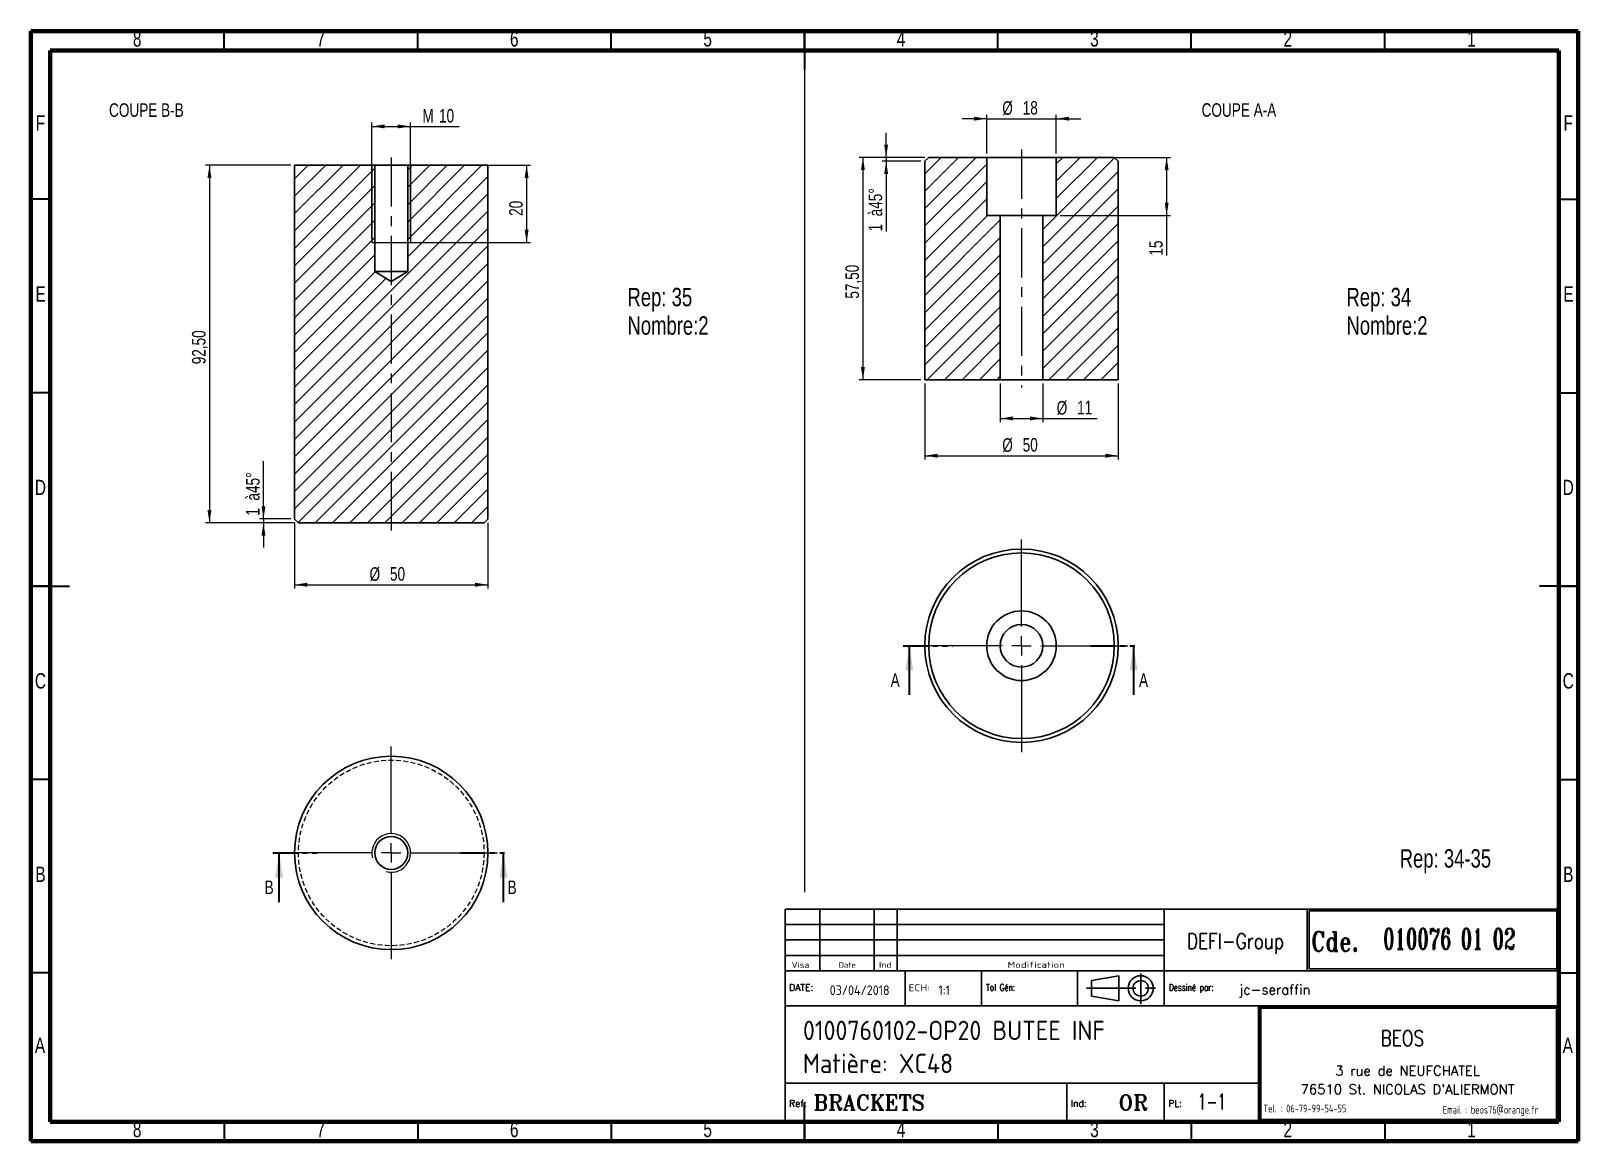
# Model space of a CAD drawing. Header units: millimetres. Extents: x 15 to 415, y 5 to 292.
import ezdxf

# ---------------------------------------------------------------- set-up
doc = ezdxf.new("R2010")
doc.units = ezdxf.units.MM
for name, pattern in [('CENTERX2', [20.32, 12.7, -2.54, 2.54, -2.54]), ('HIDDEN', [1.905, 1.27, -0.635]), ('PHANTOM', [12.7, 6.35, -1.27, 1.27, -1.27, 1.27, -1.27])]:
    doc.linetypes.add(name, pattern=pattern)
doc.layers.add('DIMENSIONS', color=176, linetype='Continuous')
doc.styles.add('SLDTEXTSTYLE0', font='TXT', dxfattribs={"width": 0.75})
doc.styles.add('SLDTEXTSTYLE1', font='ISOCP')
doc.styles.add('SLDTEXTSTYLE10', font='ISOCP', dxfattribs={"width": 1.147311})
doc.styles.add('SLDTEXTSTYLE11', font='ISOCP', dxfattribs={"width": 1.385904})
doc.styles.add('SLDTEXTSTYLE12', font='ISOCP', dxfattribs={"width": 1.246461})
doc.styles.add('SLDTEXTSTYLE13', font='ROMAND')
doc.styles.add('SLDTEXTSTYLE2', font='ROMANT', dxfattribs={"width": 0.8})
doc.styles.add('SLDTEXTSTYLE3', font='ISOCP', dxfattribs={"width": 0.8})
doc.styles.add('SLDTEXTSTYLE4', font='ROMANS', dxfattribs={"width": 0.8})
doc.styles.add('SLDTEXTSTYLE5', font='ROMANT')
doc.styles.add('SLDTEXTSTYLE6', font='ROMANS')
doc.styles.add('SLDTEXTSTYLE7', font='ROMANT', dxfattribs={"width": 0.65})
doc.styles.add('SLDTEXTSTYLE8', font='ISOCP', dxfattribs={"width": 1.446157})
doc.styles.add('SLDTEXTSTYLE9', font='ISOCP', dxfattribs={"width": 1.294402})
doc.dimstyles.new('SLDDIMSTYLE0', dxfattribs={"dimtxt": 3.5, "dimasz": 3.302, "dimexe": 0, "dimexo": 0.0625, "dimgap": 0.875, "dimtad": 1, "dimrnd": 1e-09, "dimzin": 12, "dimdsep": 46, "dimtxsty": 'SLDTEXTSTYLE0', "dimsah": 1, "dimcen": 0.09, "dimadec": 0, "dimazin": 3, "dimtfac": 1, "dimtofl": 0, "dimtmove": 0, "dimatfit": 3, "dimfxl": 1, "dimfrac": 2, "dimtolj": 1, "dimtzin": 12, "dimarcsym": 0})
doc.dimstyles.new('SLDDIMSTYLE1', dxfattribs={"dimtxt": 3.5, "dimasz": 3.302, "dimexe": 0, "dimexo": 0.0625, "dimgap": 0.875, "dimtad": 1, "dimrnd": 1e-09, "dimzin": 12, "dimdsep": 46, "dimtxsty": 'SLDTEXTSTYLE0', "dimsah": 1, "dimcen": 0.09, "dimadec": 0, "dimazin": 3, "dimtfac": 1, "dimtmove": 0, "dimatfit": 0, "dimfxl": 1, "dimfrac": 2, "dimtolj": 1, "dimtzin": 12, "dimarcsym": 0})

# ---------------------------------------------------------------- blocks, each defined once
blk = doc.blocks.new('SW_NOTE_0')
at = {"color": 0, "linetype": 'Continuous', "lineweight": 0, "char_height": 4.763, "attachment_point": 1, "style": 'SLDTEXTSTYLE0'}
for s, insert in [('Rep: 34', (0, 6.14)), ('Nombre:2', (0, -1.21))]:
    blk.add_mtext(s, dxfattribs=dict(at, insert=insert))
blk = doc.blocks.new('SW_NOTE_1')
at = {"color": 0, "linetype": 'Continuous', "lineweight": 0, "char_height": 4.763, "attachment_point": 1, "style": 'SLDTEXTSTYLE0'}
for s, insert in [('Rep: 35', (0, 6.14)), ('Nombre:2', (0, -1.21))]:
    blk.add_mtext(s, dxfattribs=dict(at, insert=insert))
blk = doc.blocks.new('SW_CENTERMARKSYMBOL_0')
at = {"color": 0, "linetype": 'Continuous', "lineweight": 0}
for p, q in [((0, 5), (0, 27.5)), ((-5, 0), (-27.5, 0)), ((0, 0), (-2.5, 0)), ((0, 0), (0, 2.5)), ((0, 0), (0, -2.5)), ((0, 0), (2.5, 0)), ((5, 0), (27.5, 0)), ((0, -5), (0, -27.5))]:
    blk.add_line(p, q, dxfattribs=at)
blk = doc.blocks.new('_D')
at = {"color": 7, "linetype": 'Continuous', "lineweight": 18}
for p, q in [((263.11, 259.34), (309.63, 259.34)), ((308.63, 259.34), (308.63, 244.34)), ((281.11, 244.34), (309.63, 244.34)), ((308.63, 244.34), (308.63, 233.93))]:
    blk.add_line(p, q, dxfattribs=at)
for points in [[(308.63, 259.34), (308.13, 256.04), (309.14, 256.04)], [(308.63, 244.34), (309.14, 247.64), (308.13, 247.64)]]:
    blk.add_solid(points, dxfattribs=at)
at = {"color": 7, "linetype": 'Continuous', "lineweight": 18, "insert": (304.12, 233.93), "char_height": 3.5, "attachment_point": 1, "rotation": 90, "style": 'SLDTEXTSTYLE0'}
blk.add_mtext('15', dxfattribs=at)
blk = doc.blocks.new('_D_1')
at = {"color": 7, "linetype": 'Continuous', "lineweight": 18}
for p, q in [((262.11, 269.34), (255.76, 269.34)), ((262.11, 260.34), (262.11, 270.34)), ((262.11, 269.34), (280.11, 269.34)), ((280.11, 260.34), (280.11, 270.34)), ((280.11, 269.34), (286.46, 269.34))]:
    blk.add_line(p, q, dxfattribs=at)
for points in [[(262.11, 269.34), (258.8, 269.85), (258.8, 268.83)], [(280.11, 269.34), (283.41, 268.83), (283.41, 269.85)]]:
    blk.add_solid(points, dxfattribs=at)
at = {"color": 7, "linetype": 'Continuous', "lineweight": 18, "char_height": 3.5, "attachment_point": 1, "style": 'SLDTEXTSTYLE0'}
for s, insert in [('%%c', (266.13, 273.85)), ('18', (271.41, 273.91))]:
    blk.add_mtext(s, dxfattribs=dict(at, insert=insert))
blk = doc.blocks.new('_D_2')
at = {"color": 7, "linetype": 'Continuous', "lineweight": 18}
for p, q in [((265.61, 200.84), (265.61, 190.84)), ((276.61, 200.84), (276.61, 190.84)), ((265.61, 191.84), (276.61, 191.84)), ((276.61, 191.84), (290.65, 191.84))]:
    blk.add_line(p, q, dxfattribs=at)
for points in [[(265.61, 191.84), (268.91, 191.33), (268.91, 192.35)], [(276.61, 191.84), (273.3, 192.35), (273.3, 191.33)]]:
    blk.add_solid(points, dxfattribs=at)
at = {"color": 7, "linetype": 'Continuous', "lineweight": 18, "char_height": 3.5, "attachment_point": 1, "style": 'SLDTEXTSTYLE0'}
for s, insert in [('%%c', (280.2, 196.35)), ('11', (285.48, 196.41))]:
    blk.add_mtext(s, dxfattribs=dict(at, insert=insert))
blk = doc.blocks.new('_D_3')
at = {"color": 7, "linetype": 'Continuous', "lineweight": 18}
for p, q in [((246.11, 200.84), (246.11, 181.2)), ((296.11, 200.84), (296.11, 181.2)), ((246.11, 182.2), (296.11, 182.2))]:
    blk.add_line(p, q, dxfattribs=at)
for points in [[(246.11, 182.2), (249.41, 181.69), (249.41, 182.71)], [(296.11, 182.2), (292.8, 182.71), (292.8, 181.69)]]:
    blk.add_solid(points, dxfattribs=at)
at = {"color": 7, "linetype": 'Continuous', "lineweight": 18, "char_height": 3.5, "attachment_point": 1, "style": 'SLDTEXTSTYLE0'}
for s, insert in [('%%c', (266.13, 186.71)), ('50', (271.41, 186.77))]:
    blk.add_mtext(s, dxfattribs=dict(at, insert=insert))
blk = doc.blocks.new('_D_4')
at = {"color": 7, "linetype": 'Continuous', "lineweight": 18}
for p, q in [((246.11, 259.34), (229.11, 259.34)), ((230.11, 259.34), (230.11, 201.84)), ((245.11, 201.84), (229.11, 201.84))]:
    blk.add_line(p, q, dxfattribs=at)
for points in [[(230.11, 259.34), (229.6, 256.04), (230.61, 256.04)], [(230.11, 201.84), (230.61, 205.14), (229.6, 205.14)]]:
    blk.add_solid(points, dxfattribs=at)
at = {"color": 7, "linetype": 'Continuous', "lineweight": 18, "insert": (225.59, 222.8), "char_height": 3.5, "attachment_point": 1, "rotation": 90, "style": 'SLDTEXTSTYLE0'}
blk.add_mtext('57,50', dxfattribs=at)
blk = doc.blocks.new('_D_5')
at = {"color": 7, "linetype": 'Continuous', "lineweight": 18}
for p, q in [((236.11, 259.34), (236.11, 265.69)), ((246.11, 259.34), (235.11, 259.34)), ((245.11, 258.34), (235.11, 258.34)), ((236.11, 259.34), (236.11, 258.34)), ((236.11, 258.34), (236.11, 240.19))]:
    blk.add_line(p, q, dxfattribs=at)
for points in [[(236.11, 259.34), (236.61, 262.64), (235.6, 262.64)], [(236.11, 258.34), (235.6, 255.04), (236.61, 255.04)]]:
    blk.add_solid(points, dxfattribs=at)
at = {"color": 7, "linetype": 'Continuous', "lineweight": 18, "char_height": 3.5, "attachment_point": 1, "rotation": 90, "style": 'SLDTEXTSTYLE0'}
for s, insert in [('à45°', (231.59, 244.09)), ('1', (231.59, 240.19))]:
    blk.add_mtext(s, dxfattribs=dict(at, insert=insert))
blk = doc.blocks.new('SW_CENTERMARKSYMBOL_1')
at = {"color": 0, "linetype": 'Continuous', "lineweight": 0}
for p, q in [((0, 5), (0, 27.5)), ((-5, 0), (-27.5, 0)), ((0, 0), (-2.5, 0)), ((0, 0), (0, 2.5)), ((0, 0), (0, -2.5)), ((0, 0), (2.5, 0)), ((5, 0), (27.5, 0)), ((0, -5), (0, -27.5))]:
    blk.add_line(p, q, dxfattribs=at)
blk = doc.blocks.new('_D_6')
at = {"color": 7, "linetype": 'Continuous', "lineweight": 18}
for p, q in [((103.16, 238.34), (103.16, 268.34)), ((113.16, 238.34), (113.16, 268.34)), ((103.16, 267.34), (113.16, 267.34)), ((113.16, 267.34), (125.68, 267.34))]:
    blk.add_line(p, q, dxfattribs=at)
for points in [[(103.16, 267.34), (106.46, 266.83), (106.46, 267.85)], [(113.16, 267.34), (109.85, 267.85), (109.85, 266.83)]]:
    blk.add_solid(points, dxfattribs=at)
at = {"color": 7, "linetype": 'Continuous', "lineweight": 18, "char_height": 3.5, "attachment_point": 1, "style": 'SLDTEXTSTYLE0'}
for s, insert in [('M', (116.22, 271.85)), ('10', (120.51, 271.85))]:
    blk.add_mtext(s, dxfattribs=dict(at, insert=insert))
blk = doc.blocks.new('_D_7')
at = {"color": 7, "linetype": 'Continuous', "lineweight": 18}
for p, q in [((104.16, 257.34), (144.16, 257.34)), ((143.16, 257.34), (143.16, 237.34)), ((104.16, 237.34), (144.16, 237.34))]:
    blk.add_line(p, q, dxfattribs=at)
for points in [[(143.16, 257.34), (142.65, 254.04), (143.66, 254.04)], [(143.16, 237.34), (143.66, 240.64), (142.65, 240.64)]]:
    blk.add_solid(points, dxfattribs=at)
at = {"color": 7, "linetype": 'Continuous', "lineweight": 18, "insert": (138.64, 244.22), "char_height": 3.5, "attachment_point": 1, "rotation": 90, "style": 'SLDTEXTSTYLE0'}
blk.add_mtext('20', dxfattribs=at)
blk = doc.blocks.new('_D_8')
at = {"color": 7, "linetype": 'Continuous', "lineweight": 18}
for p, q in [((82.16, 257.34), (60.16, 257.34)), ((61.16, 257.34), (61.16, 164.84)), ((83.16, 164.84), (60.16, 164.84))]:
    blk.add_line(p, q, dxfattribs=at)
for points in [[(61.16, 257.34), (60.65, 254.04), (61.66, 254.04)], [(61.16, 164.84), (61.66, 168.14), (60.65, 168.14)]]:
    blk.add_solid(points, dxfattribs=at)
at = {"color": 7, "linetype": 'Continuous', "lineweight": 18, "insert": (56.64, 205.84), "char_height": 3.5, "attachment_point": 1, "rotation": 90, "style": 'SLDTEXTSTYLE0'}
blk.add_mtext('92,50', dxfattribs=at)
blk = doc.blocks.new('_D_9')
at = {"color": 7, "linetype": 'Continuous', "lineweight": 18}
for p, q in [((75.12, 165.84), (75.12, 180.82)), ((82.16, 165.84), (74.12, 165.84)), ((83.16, 164.84), (74.12, 164.84)), ((75.12, 165.84), (75.12, 164.84)), ((75.12, 164.84), (75.12, 158.49))]:
    blk.add_line(p, q, dxfattribs=at)
for points in [[(75.12, 165.84), (75.63, 169.14), (74.61, 169.14)], [(75.12, 164.84), (74.61, 161.54), (75.63, 161.54)]]:
    blk.add_solid(points, dxfattribs=at)
at = {"color": 7, "linetype": 'Continuous', "lineweight": 18, "char_height": 3.5, "attachment_point": 1, "rotation": 90, "style": 'SLDTEXTSTYLE0'}
for s, insert in [('à45°', (70.61, 170.61)), ('1', (70.61, 166.72))]:
    blk.add_mtext(s, dxfattribs=dict(at, insert=insert))
blk = doc.blocks.new('_D_10')
at = {"color": 7, "linetype": 'Continuous', "lineweight": 18}
for p, q in [((83.16, 164.84), (83.16, 147.84)), ((133.16, 164.84), (133.16, 147.84)), ((83.16, 148.84), (133.16, 148.84))]:
    blk.add_line(p, q, dxfattribs=at)
for points in [[(83.16, 148.84), (86.46, 148.33), (86.46, 149.35)], [(133.16, 148.84), (129.85, 149.35), (129.85, 148.33)]]:
    blk.add_solid(points, dxfattribs=at)
at = {"color": 7, "linetype": 'Continuous', "lineweight": 18, "char_height": 3.5, "attachment_point": 1, "style": 'SLDTEXTSTYLE0'}
for s, insert in [('%%c', (102.55, 153.35)), ('50', (107.83, 153.4))]:
    blk.add_mtext(s, dxfattribs=dict(at, insert=insert))

msp = doc.modelspace()

# ---------------------------------------------------------------- hatches: boundary and pattern name
at = {"linetype": 'Continuous', "lineweight": 18}
h = msp.add_hatch(dxfattribs=at)
h.set_pattern_fill('ANSI31', style=0)
h.paths.add_polyline_path([(132.156, 164.838), (133.156, 165.838), (133.156, 257.338), (112.406, 257.338), (112.406, 229.838), (108.156, 227.284), (103.906, 229.838), (103.906, 257.338), (83.156, 257.338), (83.156, 165.838), (84.156, 164.838)], flags=0)
h = msp.add_hatch(dxfattribs=at)
h.set_pattern_fill('ANSI31', style=0)
h.paths.add_polyline_path([(262.106, 244.343), (262.106, 259.343), (247.106, 259.343), (246.106, 258.343), (246.106, 201.843), (265.606, 201.843), (265.606, 244.343)], flags=0)
h = msp.add_hatch(dxfattribs=at)
h.set_pattern_fill('ANSI31', style=0)
h.paths.add_polyline_path([(296.106, 258.343), (295.106, 259.343), (280.106, 259.343), (280.106, 244.343), (276.606, 244.343), (276.606, 201.843), (296.106, 201.843)], flags=0)

# ---------------------------------------------------------------- linework, layer by layer
at = {"color": 7, "linetype": 'Continuous', "lineweight": 70}
for p, q in [((15, 5), (15, 292)), ((15, 292), (415, 292)), ((415, 292), (415, 5)), ((20, 10), (20, 287)), ((20, 287), (410, 287)), ((410, 287), (410, 10)), ((410, 10), (20, 10)), ((415, 5), (15, 5))]:
    msp.add_line(p, q, dxfattribs=at)
at = {"color": 7, "linetype": 'Continuous', "lineweight": 35}
for p, q in [((65, 287), (65, 292)), ((115, 287), (115, 292)), ((165, 287), (165, 292)), ((215, 292), (215, 282)), ((215, 287), (215, 292)), ((265, 287), (265, 292)), ((315, 287), (315, 292)), ((365, 287), (365, 292)), ((20, 248.5), (15, 248.5)), ((410, 248.5), (415, 248.5)), ((20, 198.5), (15, 198.5)), ((410, 198.5), (415, 198.5)), ((15, 148.5), (25, 148.5)), ((20, 148.5), (15, 148.5)), ((415, 148.5), (405, 148.5)), ((410, 148.5), (415, 148.5)), ((242.106, 120.369), (242.106, 133.069)), ((300.106, 120.369), (300.106, 133.069)), ((20, 98.5), (15, 98.5)), ((410, 98.5), (415, 98.5)), ((79.156, 66.793), (79.156, 79.493)), ((137.156, 66.793), (137.156, 79.493)), ((20, 48.5), (15, 48.5)), ((410, 48.5), (415, 48.5)), ((215, 5), (215, 15)), ((65, 10), (65, 5)), ((115, 10), (115, 5)), ((165, 10), (165, 5)), ((215, 10), (215, 5)), ((265, 10), (265, 5)), ((315, 10), (315, 5)), ((365, 10), (365, 5))]:
    msp.add_line(p, q, dxfattribs=at)
at = {"color": 7, "linetype": 'Continuous', "lineweight": 18}
for p, q in [((215, 282), (215, 69.37)), ((103.156, 257.338), (103.156, 237.338)), ((113.156, 257.338), (113.156, 237.338)), ((103.156, 237.338), (113.156, 237.338))]:
    msp.add_line(p, q, dxfattribs=at)
at = {"color": 7, "linetype": 'CENTERX2', "lineweight": 18}
for p, q in [((271.106, 261.343), (271.106, 199.843)), ((108.156, 259.338), (108.156, 165.838)), ((108.156, 165.838), (108.156, 162.838))]:
    msp.add_line(p, q, dxfattribs=at)
at = {"color": 7, "linetype": 'Continuous', "lineweight": 25}
for p, q in [((83.156, 165.838), (83.156, 257.338)), ((83.156, 257.338), (103.906, 257.338)), ((103.906, 229.838), (103.906, 257.338)), ((103.906, 257.338), (112.406, 257.338)), ((112.406, 257.338), (112.406, 229.838)), ((112.406, 257.338), (133.156, 257.338)), ((133.156, 257.338), (133.156, 165.838)), ((247.106, 259.343), (246.106, 258.343)), ((246.106, 258.343), (246.106, 201.843)), ((262.106, 259.343), (247.106, 259.343)), ((262.106, 244.343), (262.106, 259.343)), ((262.106, 259.343), (280.106, 259.343)), ((280.106, 259.343), (280.106, 244.343)), ((295.106, 259.343), (280.106, 259.343)), ((296.106, 258.343), (295.106, 259.343)), ((296.106, 201.843), (296.106, 258.343)), ((265.606, 244.343), (262.106, 244.343)), ((265.606, 201.843), (265.606, 244.343)), ((265.606, 244.343), (276.606, 244.343)), ((276.606, 244.343), (276.606, 201.843)), ((280.106, 244.343), (276.606, 244.343)), ((108.156, 227.284), (103.906, 229.838)), ((103.906, 229.838), (112.406, 229.838)), ((112.406, 229.838), (108.156, 227.284)), ((246.106, 201.843), (265.606, 201.843)), ((265.606, 201.843), (276.606, 201.843)), ((276.606, 201.843), (296.106, 201.843)), ((84.156, 164.838), (83.156, 165.838)), ((132.156, 164.838), (84.156, 164.838)), ((133.156, 165.838), (132.156, 164.838))]:
    msp.add_line(p, q, dxfattribs=at)
at = {"color": 7, "linetype": 'PHANTOM', "lineweight": 35}
for p, q in [((240.519, 133.069), (253.225, 133.069)), ((288.994, 133.069), (301.694, 133.069)), ((77.568, 79.493), (90.275, 79.493)), ((126.043, 79.493), (138.743, 79.493))]:
    msp.add_line(p, q, dxfattribs=at)
at = {"color": 7, "linetype": 'Continuous', "lineweight": 25}
for centre, radius in [((271.106, 133.069), 25), ((271.106, 133.069), 24), ((271.106, 133.069), 9), ((271.106, 133.069), 5.5), ((108.156, 79.493), 25), ((108.156, 79.493), 4.25)]:
    msp.add_circle(centre, radius, dxfattribs=at)
at = {"color": 7, "linetype": 'HIDDEN', "lineweight": 18}
msp.add_circle((108.156, 79.493), 24, dxfattribs=at)
at = {"color": 7, "linetype": 'Continuous', "lineweight": 18}
msp.add_arc((108.156, 79.493), 5, 255, 195, dxfattribs=at)
at = {"color": 7, "linetype": 'Continuous', "lineweight": 35}
for points in [[(242.106, 133.069), (241.09, 126.719), (243.122, 126.719)], [(300.106, 133.069), (299.09, 126.719), (301.122, 126.719)], [(79.156, 79.493), (78.14, 73.143), (80.172, 73.143)], [(137.156, 79.493), (136.14, 73.143), (138.172, 73.143)]]:
    msp.add_solid(points, dxfattribs=at)
at = {"layer": 'DIMENSIONS', "color": 3}
for p, q in [((308, 65), (210, 65)), ((219, 49), (219, 65)), ((233, 49), (233, 65)), ((239, 49), (239, 65)), ((210, 61), (308, 61)), ((308, 57), (210, 57)), ((210, 53), (308, 53))]:
    msp.add_line(p, q, dxfattribs=at)
at = {"layer": 'DIMENSIONS', "color": 6}
for p, q in [((210, 65), (210, 10)), ((410, 10), (410, 65)), ((410, 40), (332.384, 40)), ((332.384, 40), (332.384, 10)), ((409.8, 39.8), (332.584, 39.8)), ((332.584, 39.8), (332.584, 10.2)), ((409.6, 39.6), (332.784, 39.6)), ((332.784, 39.6), (332.784, 10.4)), ((409.4, 39.4), (332.984, 39.4)), ((332.984, 39.4), (332.984, 10.6)), ((409.4, 10.6), (409.4, 39.4)), ((409.6, 10.4), (409.6, 39.6)), ((409.8, 10.2), (409.8, 39.8)), ((210, 10), (410, 10)), ((332.584, 10.2), (409.8, 10.2)), ((332.784, 10.4), (409.6, 10.4)), ((332.984, 10.6), (409.4, 10.6))]:
    msp.add_line(p, q, dxfattribs=at)
at = {"layer": 'DIMENSIONS', "color": 1}
for p, q in [((410, 65), (308, 65)), ((308, 49), (308, 65)), ((345, 49), (345, 65)), ((345.5, 49.5), (345.5, 64.5)), ((345.5, 64.5), (409.5, 64.5)), ((409.5, 64.5), (409.5, 49.5)), ((210, 49), (410, 49)), ((241, 49), (241, 40)), ((260.731, 49), (260.731, 40)), ((285.62, 49), (285.62, 40)), ((308, 49), (308, 40)), ((409.5, 49.5), (345.5, 49.5)), ((332.384, 40), (210, 40)), ((332.384, 20), (210, 20)), ((282.792, 20), (282.792, 10)), ((308, 20), (308, 10))]:
    msp.add_line(p, q, dxfattribs=at)
at = {"layer": 'DIMENSIONS'}
for p, q in [((345.5, 49.5), (345.5, 64.5)), ((345.5, 64.5), (409.5, 64.5)), ((409.5, 64.5), (409.5, 49.5)), ((409.5, 49.5), (345.5, 49.5))]:
    msp.add_line(p, q, dxfattribs=at)
at = {"layer": 'DIMENSIONS', "color": 3, "linetype": 'CENTERX2'}
for p, q in [((301.934, 48.348), (301.934, 40.513)), ((287.946, 44.5), (306.201, 44.5))]:
    msp.add_line(p, q, dxfattribs=at)
at = {"layer": 'DIMENSIONS', "color": 7}
for p, q in [((296.244, 47.75), (289.244, 46.5)), ((289.244, 46.5), (289.244, 42.5)), ((296.244, 41.25), (296.244, 47.75)), ((289.244, 42.5), (296.244, 41.25))]:
    msp.add_line(p, q, dxfattribs=at)
for radius in [3.25, 2]:
    msp.add_circle((301.934, 44.5), radius, dxfattribs=at)

# ---------------------------------------------------------------- block references
at = {"color": 7, "linetype": 'Continuous', "lineweight": 0}
for name, p in [('SW_NOTE_1', (169.23, 219.47)), ('SW_NOTE_0', (355.121, 219.47)), ('SW_CENTERMARKSYMBOL_0', (271.106, 133.069)), ('SW_CENTERMARKSYMBOL_1', (108.156, 79.493))]:
    msp.add_blockref(name, p, dxfattribs=at)

# ---------------------------------------------------------------- texts
at = {"color": 7, "linetype": 'Continuous', "lineweight": 0, "style": 'SLDTEXTSTYLE0'}
for s, insert, char_height, attachment_point in [('8', (42.46, 291.973), 3.969, 2), ('6', (139.96, 291.973), 3.969, 2), ('3', (289.96, 291.973), 3.969, 2), ('2', (339.96, 291.973), 3.969, 2), ('7', (89.96, 291.973), 3.969, 2), ('5', (189.96, 291.973), 3.969, 2), ('4', (239.96, 291.973), 3.969, 2), ('1', (387.46, 291.973), 3.969, 2), ('COUPE B-B', (44.852, 273.321), 3.5, 2), ('COUPE A-A', (327.321, 273.335), 3.5, 2), ('F', (17.458, 270.223), 3.969, 2), ('F', (412.458, 270.223), 3.969, 2), ('E', (17.508, 225.973), 3.969, 2), ('E', (412.508, 225.973), 3.969, 2), ('D', (17.453, 175.973), 3.969, 2), ('D', (412.453, 175.973), 3.969, 2), ('C', (17.459, 125.973), 3.969, 2), ('C', (412.459, 125.973), 3.969, 2), ('Rep: 34-35', (368.88, 80.464), 4.7625, 1), ('B', (17.471, 75.973), 3.969, 2), ('B', (412.471, 75.973), 3.969, 2), ('A', (17.34, 31.723), 3.969, 2), ('A', (412.34, 31.723), 3.969, 2), ('8', (42.46, 9.973), 3.969, 2), ('7', (89.96, 9.973), 3.969, 2), ('6', (139.96, 9.973), 3.969, 2), ('5', (189.96, 9.973), 3.969, 2), ('4', (239.96, 9.973), 3.969, 2), ('3', (289.96, 9.973), 3.969, 2), ('2', (339.96, 9.973), 3.969, 2), ('1', (387.46, 9.973), 3.969, 2)]:
    msp.add_mtext(s, dxfattribs=dict(at, insert=insert, char_height=char_height, attachment_point=attachment_point))
at = {"color": 7, "linetype": 'Continuous', "char_height": 3.5, "attachment_point": 1, "style": 'SLDTEXTSTYLE0'}
for s, insert in [('A', (237.272, 125.931)), ('A', (301.488, 125.931)), ('B', (75.406, 72.355)), ('B', (138.227, 72.355))]:
    msp.add_mtext(s, dxfattribs=dict(at, insert=insert))
at = {"layer": 'DIMENSIONS'}
for s, insert, char_height, attachment_point, style in [('DEFI-Group', (326.42, 58.701), 4, 2, 'SLDTEXTSTYLE2'), ('Cde.', (346, 59.126), 5, 1, 'SLDTEXTSTYLE2'), ('010076 01 02', (364.599, 59.94), 5.29167, 1, 'SLDTEXTSTYLE7'), ('Visa', (211.655, 51.348), 1.5671, 1, 'SLDTEXTSTYLE12'), ('Date', (223.824, 51.283), 1.4924, 1, 'SLDTEXTSTYLE10'), ('Ind', (234.254, 51.283), 1.4924, 1, 'SLDTEXTSTYLE11'), ('Modification', (267.489, 51.348), 1.56705, 1, 'SLDTEXTSTYLE8'), ('DATE:', (211.034, 45.598), 1.7277, 1, 'SLDTEXTSTYLE6'), ('03/04/2018', (221.533, 45.253), 2.5, 1, 'SLDTEXTSTYLE1'), ('ECH:', (241.911, 45.56), 1.8141, 1, 'SLDTEXTSTYLE9'), ('1:1', (249.62, 45.24), 2.5, 1, 'SLDTEXTSTYLE1'), ('Tol Gén:', (261.952, 45.598), 1.7277, 1, 'SLDTEXTSTYLE4'), ('Dessiné par:', (309.221, 45.598), 1.72768, 1, 'SLDTEXTSTYLE4'), ('jc-seraffin', (327.355, 45.42), 2.5, 1, 'SLDTEXTSTYLE5'), ('0100760102-OP20 BUTEE INF', (214.603, 36.107), 5, 1, 'SLDTEXTSTYLE1'), ('BEOS', (369.571, 33.595), 4, 2, 'SLDTEXTSTYLE2'), ('Matière: XC48', (214.603, 27.564), 5, 1, 'SLDTEXTSTYLE1'), ('3 rue de NEUFCHATEL', (370.909, 24.448), 2.5, 2, 'SLDTEXTSTYLE13'), ('BRACKETS', (217.337, 16.951), 4, 1, 'SLDTEXTSTYLE5'), ('OR', (296.194, 16.951), 4, 1, 'SLDTEXTSTYLE5'), ('1-1', (316.651, 17.173), 4, 1, 'SLDTEXTSTYLE7'), ("76510 St. NICOLAS D'ALIERMONT", (370.903, 19.623), 2.5, 2, 'SLDTEXTSTYLE13'), ('Ref:', (211.034, 15.598), 1.7277, 1, 'SLDTEXTSTYLE6'), ('Ind:', (283.826, 15.598), 1.7277, 1, 'SLDTEXTSTYLE6'), ('PL:', (309.034, 15.598), 1.7277, 1, 'SLDTEXTSTYLE6'), ('Tel. : 06-79-99-54-55', (344.36, 14.429), 2, 2, 'SLDTEXTSTYLE3'), ('Email : beos76@orange.fr', (392.372, 14.097), 2, 2, 'SLDTEXTSTYLE3')]:
    msp.add_mtext(s, dxfattribs=dict(at, insert=insert, char_height=char_height, attachment_point=attachment_point, style=style))

# ---------------------------------------------------------------- dimensions: what is measured, and where the dimension line sits
at = {"color": 7, "linetype": 'Continuous', "lineweight": 18}
for base, p1, p2, text, dimstyle, picture, middle in [((280.106, 269.343), (262.106, 259.343), (280.106, 259.343), '%%c<>', 'SLDDIMSTYLE1', '_D_1', (271.353, 269.343)), ((113.156, 267.338), (103.156, 237.338), (113.156, 237.338), 'M10<>', 'SLDDIMSTYLE0', '_D_6', (120.954, 267.338)), ((296.106, 182.201), (246.106, 201.843), (296.106, 201.843), '%%c<>', 'SLDDIMSTYLE0', '_D_3', (271.353, 182.201)), ((276.606, 191.843), (265.606, 201.843), (276.606, 201.843), '%%c<>', 'SLDDIMSTYLE0', '_D_2', (285.426, 191.843)), ((133.156, 148.838), (83.156, 165.838), (133.156, 165.838), '%%c<>', 'SLDDIMSTYLE0', '_D_10', (107.775, 148.838))]:
    dim = msp.add_linear_dim(base=base, p1=p1, p2=p2, text=text, dimstyle=dimstyle, dxfattribs=at)
    dim.commit()
    dim.dimension.update_dxf_attribs({"geometry": picture, "text_midpoint": middle, "dimtype": 160})
for base, p1, p2, picture, middle in [((236.106, 258.343), (247.106, 259.343), (246.106, 258.343), '_D_5', (236.106, 247.246)), ((75.119, 164.838), (83.156, 165.838), (84.156, 164.838), '_D_9', (75.119, 173.769))]:
    dim = msp.add_linear_dim(base=base, p1=p1, p2=p2, angle=90, text='<> à45°', dimstyle='SLDDIMSTYLE1', dxfattribs=at)
    dim.commit()
    dim.dimension.update_dxf_attribs({"geometry": picture, "text_midpoint": middle, "dimtype": 160})
for base, p1, p2, dimstyle, picture, middle in [((61.156, 164.838), (83.156, 257.338), (84.156, 164.838), 'SLDDIMSTYLE0', '_D_8', (61.156, 211.662)), ((143.156, 237.338), (103.156, 257.338), (103.156, 237.338), 'SLDDIMSTYLE1', '_D_7', (143.156, 246.81)), ((230.106, 201.843), (247.106, 259.343), (246.106, 201.843), 'SLDDIMSTYLE0', '_D_4', (230.106, 228.617)), ((308.634, 244.343), (262.106, 259.343), (280.106, 244.343), 'SLDDIMSTYLE0', '_D', (308.634, 236.518))]:
    dim = msp.add_linear_dim(base=base, p1=p1, p2=p2, angle=90, dimstyle=dimstyle, dxfattribs=at)
    dim.commit()
    dim.dimension.update_dxf_attribs({"geometry": picture, "text_midpoint": middle, "dimtype": 160})

doc.saveas('drawing.dxf')
